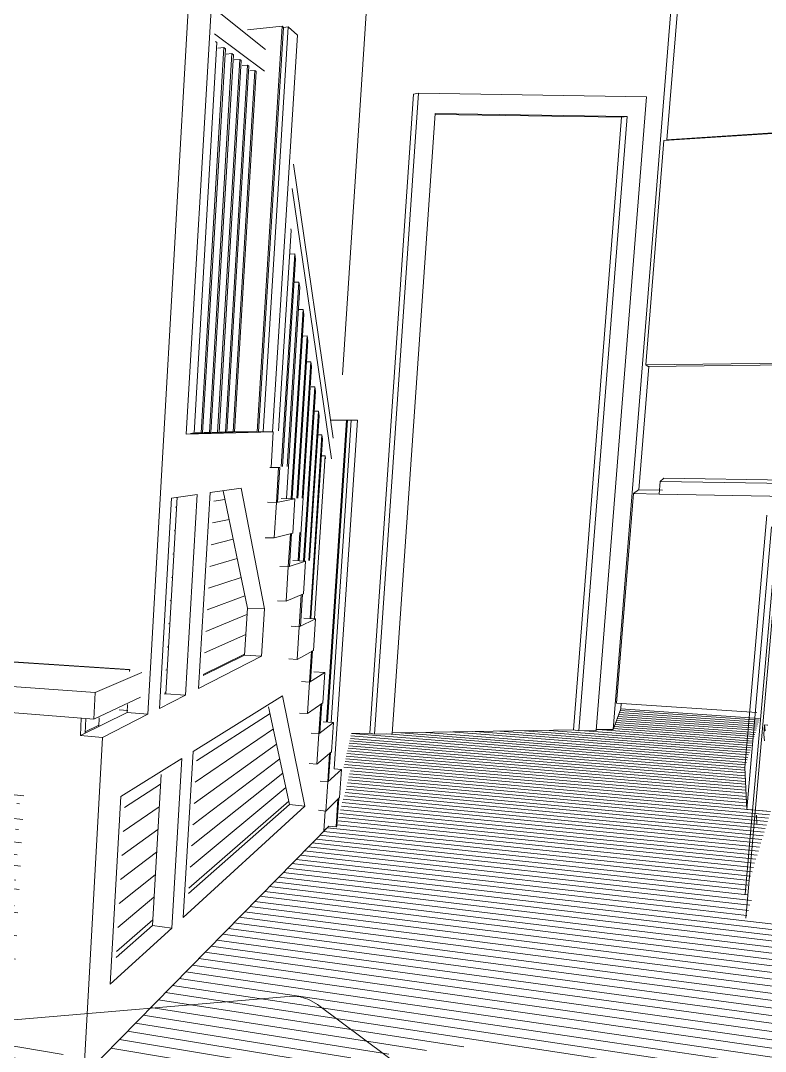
# Model space of a CAD drawing. Header units: inches. Extents: x 490.8 to 498.2, y -67.1 to -6.9.
# Drawn here: x 497.37 to 497.792, y -66.818 to -66.234 of the extents above; entities that cross this region are included whole.
import ezdxf

# ---------------------------------------------------------------- set-up
doc = ezdxf.new("R2010")
doc.units = ezdxf.units.IN
doc.header["$MEASUREMENT"] = 0
for name, color, linetype, lineweight in [('A-DOOR', 31, 'Continuous', 13), ('A-DOOR-FRAM', 31, 'Continuous', 9), ('A-FLOR', 192, 'Continuous', 13), ('A-FLOR-HRAL', 11, 'Continuous', 9), ('A-FLOR-PATT', 8, 'Continuous', 13), ('A-WALL', 113, 'Continuous', 13), ('A-WALL-PATT', 111, 'Continuous', 13), ('I-FURN', 30, 'Continuous', 9), ('I-WALL', 2, 'Continuous', 13), ('Q-CASE', 31, 'Continuous', 9), ('S-STRS', 31, 'Continuous', 9)]:
    doc.layers.add(name, color=color, linetype=linetype, lineweight=lineweight)

# ---------------------------------------------------------------- blocks, each defined once
blk = doc.blocks.new('FP_67-Living Room')
at = {"layer": 'A-FLOR-PATT', "lineweight": 9}
for p, q in [((-169.74263, -66.6252), (-169.66382, -66.63065)), ((-169.74223, -66.62415), (-169.66349, -66.62955)), ((-169.74467, -66.63069), (-169.66553, -66.63634)), ((-169.74425, -66.62956), (-169.66518, -66.63517)), ((-169.74384, -66.62845), (-169.66483, -66.63402)), ((-169.74343, -66.62736), (-169.66449, -66.63288)), ((-169.74302, -66.62627), (-169.66415, -66.63175)), ((-169.82469, -66.63705), (-169.66931, -66.64895)), ((-169.81072, -66.63683), (-169.66891, -66.64761)), ((-169.79678, -66.6366), (-169.66851, -66.64629)), ((-169.78289, -66.63638), (-169.66812, -66.64498)), ((-169.76276, -66.63662), (-169.66773, -66.6437)), ((-169.75519, -66.63594), (-169.66735, -66.64243)), ((-169.74645, -66.63535), (-169.66698, -66.64118)), ((-169.74596, -66.63416), (-169.66661, -66.63994)), ((-169.74555, -66.63299), (-169.66624, -66.63873)), ((-169.74509, -66.63183), (-169.66588, -66.63753)), ((-169.89577, -66.64227), (-169.67171, -66.6605)), ((-169.89546, -66.64089), (-169.67178, -66.65894)), ((-169.89514, -66.63953), (-169.67185, -66.65742)), ((-169.89483, -66.63819), (-169.67141, -66.65595)), ((-169.87489, -66.63842), (-169.67098, -66.65451)), ((-169.86681, -66.63772), (-169.67055, -66.65309)), ((-169.85273, -66.6375), (-169.67013, -66.65169)), ((-169.83869, -66.63727), (-169.66972, -66.65031)), ((-169.8971, -66.648), (-169.67141, -66.66695)), ((-169.89676, -66.64654), (-169.67149, -66.6653)), ((-169.89643, -66.64509), (-169.67156, -66.66367)), ((-169.8961, -66.64367), (-169.67163, -66.66207)), ((-169.89851, -66.65411), (-169.6711, -66.67383)), ((-169.89815, -66.65254), (-169.67118, -66.67206)), ((-169.89779, -66.65101), (-169.67126, -66.67033)), ((-169.89744, -66.64949), (-169.67133, -66.66862)), ((-169.89925, -66.65731), (-169.67093, -66.67744)), ((-169.89888, -66.65569), (-169.67101, -66.67562)), ((-169.89551, -66.65932), (-169.67085, -66.67929)), ((-169.8971, -66.66617), (-169.65906, -66.68808)), ((-169.8967, -66.66442), (-169.65847, -66.68615)), ((-169.89629, -66.66269), (-169.65789, -66.68425)), ((-169.8959, -66.66099), (-169.65731, -66.68238)), ((-169.89837, -66.67163), (-169.6609, -66.69408)), ((-169.89794, -66.66978), (-169.66028, -66.69204)), ((-169.89752, -66.66796), (-169.65966, -66.69005)), ((-169.90008, -66.67735), (-169.66284, -66.7004)), ((-169.89963, -66.6754), (-169.66218, -66.69825)), ((-169.89881, -66.67352), (-169.66153, -66.69615)), ((-169.90149, -66.68343), (-169.66488, -66.70707)), ((-169.90101, -66.68137), (-169.66419, -66.70481)), ((-169.90054, -66.67934), (-169.6635, -66.70258)), ((-169.90248, -66.68767), (-169.66631, -66.71173)), ((-169.90198, -66.68553), (-169.66559, -66.70938)), ((-169.91071, -66.69365), (-169.66854, -66.71905)), ((-169.90865, -66.69155), (-169.66778, -66.71656)), ((-169.90299, -66.68986), (-169.66703, -66.71412)), ((-169.91713, -66.70019), (-169.67093, -66.72681)), ((-169.91495, -66.69797), (-169.67012, -66.72417)), ((-169.91281, -66.69579), (-169.66932, -66.72158)), ((-169.92391, -66.7071), (-169.669, -66.73554)), ((-169.92161, -66.70475), (-169.66813, -66.73274)), ((-169.91935, -66.70245), (-169.67064, -66.72962)), ((-169.92865, -66.71193), (-169.67079, -66.74133)), ((-169.92626, -66.70949), (-169.66988, -66.73841)), ((-169.93359, -66.71696), (-169.52747, -66.76429)), ((-169.9311, -66.71442), (-169.55068, -66.75827)), ((-169.94137, -66.72489), (-169.40825, -66.78915)), ((-169.93872, -66.72219), (-169.52261, -66.77178)), ((-169.93613, -66.71955), (-169.52863, -66.76757)), ((-169.94682, -66.73045), (-169.41116, -66.79653)), ((-169.94407, -66.72764), (-169.40969, -66.7928)), ((-169.95251, -66.73625), (-169.41421, -66.80426)), ((-169.94964, -66.73332), (-169.41267, -66.80035)), ((-169.95845, -66.7423), (-169.41741, -66.81234)), ((-169.95545, -66.73924), (-169.41579, -66.80825)), ((-169.96152, -66.74543), (-169.41906, -66.81653)), ((-169.96786, -66.7519), (-169.42249, -66.82521)), ((-169.96466, -66.74863), (-169.42075, -66.82082)), ((-169.9745, -66.75866), (-169.42608, -66.83432)), ((-169.97115, -66.75524), (-169.42426, -66.82971)), ((-169.98146, -66.76575), (-169.42987, -66.84389)), ((-169.97794, -66.76216), (-169.42795, -66.83904)), ((-169.98506, -66.76942), (-169.43183, -66.84887)), ((-169.99252, -66.77703), (-169.43422, -66.85946)), ((-169.98874, -66.77318), (-169.43366, -66.854)), ((-169.9964, -66.78098), (-169.4348, -66.86508)), ((-170.00444, -66.78917), (-169.83117, -66.81588)), ((-170.00037, -66.78502), (-169.4354, -66.87085)), ((-170.00862, -66.79343), (-169.85227, -66.81789)), ((-170.0129, -66.7978), (-169.8736, -66.81992)), ((-170.0173, -66.80228), (-169.89517, -66.82198)), ((-170.02646, -66.81162), (-169.93906, -66.82616)), ((-170.02182, -66.80689), (-169.91699, -66.82405)), ((-170.03123, -66.81648), (-169.96139, -66.82828))]:
    blk.add_line(p, q, dxfattribs=at)
blk = doc.blocks.new('FP_75-Living Room')
at = {"layer": 'A-WALL-PATT', "lineweight": 9}
for p, q in [((-169.97298, -66.50642), (-169.96658, -66.50539)), ((-169.99467, -66.50991), (-169.99398, -66.5098)), ((-169.97372, -66.51879), (-169.96422, -66.51686)), ((-169.99544, -66.52319), (-169.99475, -66.52305)), ((-169.97446, -66.53113), (-169.96191, -66.52806)), ((-169.99621, -66.53644), (-169.99551, -66.53627)), ((-169.9752, -66.54344), (-169.95966, -66.53901)), ((-169.99698, -66.54966), (-169.99628, -66.54946)), ((-169.97593, -66.55573), (-169.95746, -66.5497)), ((-169.97667, -66.56799), (-169.95531, -66.56015)), ((-169.99774, -66.56285), (-169.99704, -66.56262)), ((-169.9774, -66.58023), (-169.95412, -66.57074)), ((-169.99851, -66.57601), (-169.99781, -66.57575)), ((-169.97813, -66.59244), (-169.95482, -66.58201)), ((-169.99927, -66.58914), (-169.99857, -66.58885)), ((-169.97886, -66.60462), (-169.95552, -66.59324)), ((-170.00003, -66.60224), (-169.99933, -66.60192)), ((-170.00079, -66.6153), (-170.00008, -66.61496)), ((-169.9827, -66.6537), (-169.94102, -66.62687)), ((-169.98342, -66.66579), (-169.93915, -66.63559)), ((-169.98414, -66.67786), (-169.93731, -66.64413)), ((-169.98486, -66.6899), (-169.93552, -66.65249)), ((-169.98558, -66.70192), (-169.93376, -66.66067)), ((-170.02357, -66.68001), (-170.00309, -66.66683)), ((-169.98629, -66.71391), (-169.93203, -66.66869)), ((-169.98701, -66.72587), (-169.93034, -66.67655)), ((-170.02434, -66.69371), (-170.00384, -66.67972)), ((-170.02511, -66.70737), (-170.00459, -66.69259)), ((-170.02588, -66.721), (-170.00533, -66.70543)), ((-170.02665, -66.7346), (-170.00608, -66.71823)), ((-170.02741, -66.74817), (-170.00682, -66.73101)), ((-170.02817, -66.7617), (-170.00756, -66.74376))]:
    blk.add_line(p, q, dxfattribs=at)
blk = doc.blocks.new('FP_76-Living Room')
at = {"layer": 'A-WALL-PATT', "lineweight": 9}
for p, q in [((-170.08459, -66.67784), (-170.08298, -66.67801)), ((-170.08533, -66.69232), (-170.08372, -66.6925)), ((-170.08606, -66.70676), (-170.08446, -66.70696)), ((-170.0868, -66.72117), (-170.0852, -66.72138)), ((-170.08753, -66.73554), (-170.08593, -66.73576)), ((-170.52514, -66.74466), (-170.05826, -66.82694)), ((-170.08826, -66.74988), (-170.08667, -66.7501)), ((-170.08899, -66.76418), (-170.0874, -66.76441))]:
    blk.add_line(p, q, dxfattribs=at)
blk = doc.blocks.new('FP_77-Living Room')
at = {"layer": 'A-WALL-PATT', "lineweight": 9}
blk.add_line((-170.04586, -66.63727), (-170.03811, -66.63349), dxfattribs=at)
blk = doc.blocks.new('FP_78-Living Room')
at = {"layer": 'A-WALL-PATT', "lineweight": 9}
for p, q in [((-170.42624, -66.35307), (-170.09201, -66.33237)), ((-170.10828, -66.34715), (-170.09269, -66.34629)), ((-170.10894, -66.36092), (-170.09337, -66.36017)), ((-170.42648, -66.3647), (-170.42552, -66.36465)), ((-170.10959, -66.37467), (-170.09405, -66.37402)), ((-170.42671, -66.37631), (-170.42576, -66.37626)), ((-170.42695, -66.38789), (-170.42599, -66.38785)), ((-170.11024, -66.38838), (-170.09472, -66.38783)), ((-170.42719, -66.39945), (-170.42623, -66.39942)), ((-170.11089, -66.40206), (-170.0954, -66.40162)), ((-170.42742, -66.41099), (-170.42647, -66.41096)), ((-170.11154, -66.4157), (-170.09607, -66.41537)), ((-170.42766, -66.42251), (-170.4267, -66.42248)), ((-170.11219, -66.42932), (-170.09674, -66.42909)), ((-170.42789, -66.434), (-170.42694, -66.43398)), ((-170.11283, -66.4429), (-170.09741, -66.44278)), ((-170.42813, -66.44547), (-170.42718, -66.44546)), ((-170.42836, -66.45692), (-170.42741, -66.45692)), ((-170.11347, -66.45646), (-170.09807, -66.45643)), ((-170.4286, -66.46834), (-170.42765, -66.46835)), ((-170.11412, -66.46998), (-170.09874, -66.47006)), ((-170.42883, -66.47974), (-170.42788, -66.47976)), ((-170.11476, -66.48347), (-170.0994, -66.48365)), ((-170.42906, -66.49113), (-170.42811, -66.49114)), ((-170.1154, -66.49692), (-170.10007, -66.49721)), ((-170.42929, -66.50248), (-170.42835, -66.50251)), ((-170.42953, -66.51382), (-170.42858, -66.51385)), ((-170.11604, -66.51035), (-170.10073, -66.51074)), ((-170.42976, -66.52513), (-170.42747, -66.52522)), ((-170.11667, -66.52375), (-170.10139, -66.52423)), ((-170.42999, -66.53643), (-170.1027, -66.55113)), ((-170.11731, -66.53711), (-170.10204, -66.5377)), ((-170.44643, -66.63557), (-170.31549, -66.64916)), ((-170.44557, -66.64667), (-170.31585, -66.66098)), ((-170.27394, -66.65348), (-170.08055, -66.67355)), ((-170.44471, -66.65777), (-170.31621, -66.67277)), ((-170.27435, -66.66555), (-170.08123, -66.68685)), ((-170.44384, -66.66885), (-170.31657, -66.68454)), ((-170.27477, -66.67761), (-170.08191, -66.70012)), ((-170.44298, -66.67993), (-170.31693, -66.69628)), ((-170.27518, -66.68964), (-170.08259, -66.71336)), ((-170.44212, -66.69101), (-170.31729, -66.708)), ((-170.44206, -66.70196), (-170.31765, -66.71969)), ((-170.27559, -66.70164), (-170.08327, -66.72657)), ((-170.44228, -66.71285), (-170.31801, -66.73136)), ((-170.276, -66.71362), (-170.08395, -66.73975)), ((-170.27641, -66.72557), (-170.08462, -66.7529)), ((-170.27682, -66.73749), (-170.08529, -66.76602))]:
    blk.add_line(p, q, dxfattribs=at)

msp = doc.modelspace()

# ---------------------------------------------------------------- linework, layer by layer
at = {"layer": 'A-DOOR', "lineweight": 9}
for p, q in [((497.71065, -66.2888), (497.60517, -66.28717)), ((497.68343, -66.63616), (497.71065, -66.2888)), ((497.58084, -66.6378), (497.68343, -66.63616))]:
    msp.add_line(p, q, dxfattribs=at)
at = {"layer": 'A-DOOR-FRAM'}
for p, q in [((497.56801, -66.638), (497.59275, -66.27565)), ((497.56801, -66.638), (497.59275, -66.27565)), ((497.59559, -66.27509), (497.57069, -66.63853)), ((497.59275, -66.27565), (497.59559, -66.27509)), ((497.72479, -66.27722), (497.59559, -66.27509)), ((497.69623, -66.63652), (497.72479, -66.27722)), ((497.5807, -66.63837), (497.60511, -66.2866)), ((497.60511, -66.2866), (497.71381, -66.28829)), ((497.71065, -66.2888), (497.60517, -66.28717)), ((497.68343, -66.63616), (497.71065, -66.2888)), ((497.71381, -66.28829), (497.68642, -66.63668)), ((497.71065, -66.2888), (497.71381, -66.28829)), ((497.68343, -66.63616), (497.68642, -66.63668)), ((497.68642, -66.63668), (497.69623, -66.63652)), ((497.56801, -66.638), (497.57069, -66.63853)), ((497.57069, -66.63853), (497.5807, -66.63837))]:
    msp.add_line(p, q, dxfattribs=at)
at = {"layer": 'A-FLOR'}
msp.add_line((497.54472, -66.6906), (497.40586, -66.83212), dxfattribs=at)
at = {"layer": 'A-FLOR-HRAL'}
for p, q in [((497.50892, -66.25037), (497.48064, -66.22785)), ((497.47984, -66.24145), (497.50818, -66.26262)), ((497.48132, -66.24646), (497.46833, -66.46781)), ((497.4723, -66.4677), (497.48519, -66.24931)), ((497.48607, -66.24995), (497.4732, -66.46767)), ((497.48132, -66.24646), (497.48054, -66.24589)), ((497.48519, -66.24931), (497.48182, -66.24963)), ((497.48607, -66.24995), (497.48519, -66.24931)), ((497.47704, -66.46757), (497.48982, -66.2527)), ((497.49067, -66.25332), (497.47792, -66.46754)), ((497.48164, -66.46744), (497.4943, -66.25599)), ((497.49512, -66.25659), (497.48249, -66.46742)), ((497.48982, -66.2527), (497.48655, -66.25301)), ((497.49067, -66.25332), (497.48982, -66.2527)), ((497.4943, -66.25599), (497.49114, -66.25628)), ((497.49512, -66.25659), (497.4943, -66.25599)), ((497.4861, -66.46732), (497.49863, -66.25917)), ((497.49943, -66.25975), (497.48692, -66.46729)), ((497.49042, -66.4672), (497.50284, -66.26225)), ((497.50361, -66.26282), (497.49121, -66.46717)), ((497.49863, -66.25917), (497.49557, -66.25945)), ((497.49943, -66.25975), (497.49863, -66.25917)), ((497.50284, -66.26225), (497.49987, -66.26252)), ((497.50361, -66.26282), (497.50284, -66.26225)), ((497.5471, -66.47076), (497.52472, -66.31542)), ((497.52386, -66.3291), (497.54634, -66.48241)), ((497.5234, -66.35293), (497.51626, -66.46651)), ((497.5234, -66.35293), (497.52327, -66.35207)), ((497.5178, -66.48681), (497.5254, -66.36626)), ((497.5254, -66.36626), (497.52305, -66.36636)), ((497.52585, -66.36929), (497.5254, -66.36626)), ((497.52585, -66.36929), (497.51844, -66.48681)), ((497.52824, -66.38516), (497.52066, -66.50471)), ((497.52117, -66.48678), (497.5278, -66.38222)), ((497.5278, -66.38222), (497.52552, -66.3823)), ((497.52824, -66.38516), (497.5278, -66.38222)), ((497.52332, -66.5047), (497.53013, -66.39771)), ((497.53055, -66.40057), (497.52392, -66.5047)), ((497.53013, -66.39771), (497.52791, -66.39777)), ((497.53055, -66.40057), (497.53013, -66.39771)), ((497.52651, -66.50469), (497.53239, -66.41276)), ((497.53239, -66.41276), (497.53024, -66.41281)), ((497.5328, -66.41554), (497.53239, -66.41276)), ((497.5328, -66.41554), (497.5271, -66.50469)), ((497.53499, -66.43008), (497.52793, -66.54)), ((497.52962, -66.5047), (497.53458, -66.42739)), ((497.53458, -66.42739), (497.53249, -66.42742)), ((497.53499, -66.43008), (497.53458, -66.42739)), ((497.53038, -66.54005), (497.53672, -66.4416)), ((497.53711, -66.44423), (497.53093, -66.54006)), ((497.53672, -66.4416), (497.53469, -66.44162)), ((497.53711, -66.44423), (497.53672, -66.4416)), ((497.53332, -66.54011), (497.5388, -66.45543)), ((497.5388, -66.45543), (497.53682, -66.45543)), ((497.53918, -66.45798), (497.5388, -66.45543)), ((497.53918, -66.45798), (497.53386, -66.54012)), ((497.469, -66.46769), (497.4723, -66.4677)), ((497.4723, -66.4677), (497.4732, -66.46767)), ((497.47386, -66.46755), (497.47704, -66.46757)), ((497.47704, -66.46757), (497.47792, -66.46754)), ((497.47856, -66.46743), (497.48164, -66.46744)), ((497.48164, -66.46744), (497.48249, -66.46742)), ((497.48311, -66.46731), (497.4861, -66.46732)), ((497.4861, -66.46732), (497.48692, -66.46729)), ((497.48752, -66.46719), (497.49042, -66.4672)), ((497.49042, -66.4672), (497.49121, -66.46717)), ((497.46752, -66.46783), (497.46833, -66.46781)), ((497.53407, -66.57277), (497.54082, -66.46888)), ((497.54119, -66.47136), (497.5346, -66.57279)), ((497.54082, -66.46888), (497.53889, -66.46887)), ((497.54119, -66.47136), (497.54082, -66.46888)), ((497.5366, -66.57287), (497.54261, -66.48076)), ((497.54261, -66.48076), (497.54094, -66.48074)), ((497.54285, -66.48238), (497.54261, -66.48076)), ((497.52736, -66.53999), (497.52837, -66.52421))]:
    msp.add_line(p, q, dxfattribs=at)
at = {"layer": 'A-WALL'}
for p, q in [((497.46652, -66.20144), (497.44215, -66.62724)), ((497.46393, -66.46848), (497.47889, -66.21191)), ((497.51324, -66.46703), (497.46393, -66.46848)), ((497.46638, -66.46804), (497.49653, -66.46719)), ((497.51197, -66.48735), (497.51324, -66.46703)), ((497.51324, -66.46703), (497.51292, -66.46703)), ((497.45562, -66.50464), (497.47016, -66.50256)), ((497.47016, -66.50256), (497.46344, -66.61639)), ((497.47077, -66.61266), (497.4774, -66.50152)), ((497.4774, -66.50152), (497.49497, -66.49901)), ((497.49854, -66.56702), (497.48485, -66.50051)), ((497.49497, -66.49901), (497.50833, -66.56751)), ((497.44873, -66.62389), (497.45562, -66.50464)), ((497.45232, -66.61558), (497.45878, -66.50424)), ((497.49689, -66.59378), (497.49854, -66.56702)), ((497.49854, -66.56702), (497.50833, -66.56751)), ((497.50833, -66.56751), (497.50665, -66.59438)), ((497.00103, -66.57302), (497.43175, -66.60193)), ((497.50665, -66.59438), (497.47077, -66.61266)), ((497.47355, -66.6052), (497.49689, -66.59378)), ((497.49689, -66.59378), (497.50665, -66.59438)), ((497.43169, -66.60301), (497.43175, -66.60193)), ((497.46344, -66.61639), (497.44873, -66.62389)), ((497.45162, -66.61593), (497.45232, -66.61558)), ((497.45232, -66.61558), (497.46344, -66.61639)), ((497.46774, -66.64829), (497.51839, -66.6168)), ((497.51839, -66.6168), (497.53115, -66.67934)), ((497.43083, -66.62505), (497.42591, -66.62467)), ((497.43038, -66.62632), (497.43064, -66.62169)), ((497.52251, -66.67849), (497.5106, -66.62308)), ((497.43038, -66.62632), (497.40388, -66.63928)), ((497.40388, -66.63928), (497.40441, -66.62944)), ((497.40699, -66.62965), (497.40654, -66.63798)), ((497.41455, -66.62934), (497.41429, -66.63419)), ((497.44215, -66.62724), (497.41641, -66.64035)), ((497.44215, -66.62724), (497.43038, -66.62632)), ((497.40388, -66.63928), (497.41641, -66.64035)), ((497.41641, -66.64035), (497.40586, -66.83212)), ((497.46213, -66.74249), (497.46774, -66.64829)), ((497.42673, -66.67379), (497.46132, -66.65228)), ((497.46132, -66.65228), (497.45565, -66.74842)), ((497.44469, -66.74694), (497.44966, -66.6613)), ((497.42075, -66.78035), (497.42673, -66.67379)), ((497.53115, -66.67934), (497.46213, -66.74249)), ((497.46525, -66.72886), (497.52251, -66.67849)), ((497.52251, -66.67849), (497.53115, -66.67934)), ((496.92574, -66.73917), (497.39412, -66.8202)), ((497.42408, -66.76508), (497.44469, -66.74694)), ((497.44469, -66.74694), (497.45565, -66.74842)), ((497.45565, -66.74842), (497.42075, -66.78035))]:
    msp.add_line(p, q, dxfattribs=at)
at = {"layer": 'I-FURN'}
for p, q in [((497.78076, -66.72928), (497.80336, -66.47111)), ((497.78121, -66.74276), (497.80499, -66.47171)), ((497.79176, -66.63328), (497.79128, -66.6387)), ((497.79176, -66.63328), (497.79216, -66.63668)), ((497.79167, -66.64221), (497.79128, -66.6387)), ((497.78745, -66.68929), (497.78711, -66.68445)), ((497.17121, -66.81719), (497.52189, -66.78727)), ((497.53828, -66.79173), (497.59275, -66.83234))]:
    msp.add_line(p, q, dxfattribs=at)
for points in [[(497.79356, -66.63342, 0), (497.79336, -66.63341, 0), (497.79176, -66.63328, 0)], [(497.53829, -66.79173, 0), (497.53349, -66.78897, 0), (497.52848, -66.78746, 0), (497.52502, -66.78714, 0), (497.52216, -66.78734, 0)]]:
    msp.add_polyline3d(points, dxfattribs=at)
at = {"layer": 'I-WALL'}
for p, q in [((497.70587, -66.6358), (497.74508, -66.14751)), ((497.57061, -66.15827), (497.55244, -66.43471)), ((497.73643, -66.30154), (497.74701, -66.17028)), ((498.14194, -66.27521), (497.7362, -66.30159)), ((497.60517, -66.28717), (497.71065, -66.2888)), ((497.71065, -66.2888), (497.68343, -66.63616)), ((497.72044, -66.49993), (497.72607, -66.43003)), ((497.70587, -66.6358), (497.7102, -66.62415)), ((497.71046, -66.62103), (497.7102, -66.62415)), ((497.7102, -66.62415), (497.78895, -66.62955)), ((497.69639, -66.63595), (497.70587, -66.6358)), ((497.55761, -66.63817), (497.56801, -66.638))]:
    msp.add_line(p, q, dxfattribs=at)
at = {"layer": 'Q-CASE'}
for p, q in [((497.49868, -66.23919), (497.51836, -66.23721)), ((497.50415, -66.46721), (497.51836, -66.23721)), ((497.51909, -66.23785), (497.50491, -66.46719)), ((497.50746, -66.4672), (497.52171, -66.23759)), ((497.51836, -66.23721), (497.51909, -66.23785)), ((497.51909, -66.23785), (497.52171, -66.23759)), ((497.52171, -66.23759), (497.5269, -66.2422)), ((497.5269, -66.2422), (497.51284, -66.46704)), ((497.73466, -66.30197), (498.1402, -66.27565)), ((497.72443, -66.42914), (497.73466, -66.30197)), ((498.12317, -66.42414), (497.72443, -66.42914)), ((497.72585, -66.43006), (498.12472, -66.42521)), ((497.72443, -66.42914), (497.72585, -66.43006)), ((497.5435, -66.63163), (497.55481, -66.46053)), ((497.55531, -66.46053), (497.54399, -66.63166)), ((497.54603, -66.46053), (497.55481, -66.46053)), ((497.54607, -66.63182), (497.55743, -66.46053)), ((497.56099, -66.46052), (497.54782, -66.65811)), ((497.55481, -66.46053), (497.55531, -66.46053)), ((497.55531, -66.46053), (497.55743, -66.46053)), ((497.55743, -66.46053), (497.56099, -66.46052)), ((497.50415, -66.46721), (497.49126, -66.46717)), ((497.50746, -66.4672), (497.50491, -66.46719)), ((497.51284, -66.46704), (497.50746, -66.4672)), ((497.73192, -66.50247), (497.7325, -66.49535)), ((497.73457, -66.49344), (497.7325, -66.49535)), ((497.7325, -66.49535), (497.82078, -66.49666)), ((497.82305, -66.49468), (497.73457, -66.49344)), ((497.70789, -66.6209), (497.71743, -66.50215)), ((497.72022, -66.49995), (497.71743, -66.50215)), ((497.71743, -66.50215), (497.73197, -66.5024)), ((497.73395, -66.50018), (497.72022, -66.49995)), ((497.82013, -66.50403), (497.73192, -66.50247)), ((497.78059, -66.65742), (497.79304, -66.51428)), ((497.78168, -66.68118), (497.79566, -66.52095)), ((497.43205, -66.6021), (497.01097, -66.5738)), ((496.93095, -66.57934), (497.41226, -66.61492)), ((497.41144, -66.63001), (496.93081, -66.59102)), ((497.41226, -66.61492), (497.4387, -66.60348)), ((497.41226, -66.61492), (497.41144, -66.63001)), ((497.4379, -66.61747), (497.41144, -66.63001)), ((497.78728, -66.62625), (497.70789, -66.6209)), ((497.78168, -66.68118), (497.78059, -66.65742)), ((497.54198, -66.69338), (497.54273, -66.68211)), ((497.79512, -66.68238), (497.78168, -66.68118)), ((497.54472, -66.6906), (497.54198, -66.69338))]:
    msp.add_line(p, q, dxfattribs=at)
at = {"layer": 'S-STRS'}
for p, q in [((497.51622, -66.48742), (497.51121, -66.48736)), ((497.51193, -66.48728), (497.51693, -66.48735)), ((497.51622, -66.48742), (497.51499, -66.50709)), ((497.5157, -66.50695), (497.51693, -66.48735)), ((497.51693, -66.48735), (497.51622, -66.48742)), ((497.51499, -66.50709), (497.50999, -66.50698)), ((497.50999, -66.50698), (497.51499, -66.50709)), ((497.51499, -66.50709), (497.51372, -66.5273)), ((497.51499, -66.50709), (497.52548, -66.50514)), ((497.51499, -66.50709), (497.5157, -66.50695)), ((497.52548, -66.50514), (497.51767, -66.50498)), ((497.52425, -66.52453), (497.52548, -66.50514)), ((497.52425, -66.52453), (497.51372, -66.5273)), ((497.52292, -66.52488), (497.52172, -66.54371)), ((497.52239, -66.54349), (497.52359, -66.5247)), ((497.52359, -66.5247), (497.52292, -66.52488)), ((497.51372, -66.5273), (497.50873, -66.52715)), ((497.5169, -66.54353), (497.52172, -66.54371)), ((497.52172, -66.54371), (497.5169, -66.54353)), ((497.52172, -66.54371), (497.52049, -66.56308)), ((497.52172, -66.54371), (497.53156, -66.54039)), ((497.52172, -66.54371), (497.52239, -66.54349)), ((497.53156, -66.54039), (497.52433, -66.54013)), ((497.53036, -66.559), (497.53156, -66.54039)), ((497.53036, -66.559), (497.52049, -66.56308)), ((497.52912, -66.55952), (497.52795, -66.57759)), ((497.52858, -66.57729), (497.52974, -66.55926)), ((497.52974, -66.55926), (497.52912, -66.55952)), ((497.52049, -66.56308), (497.51568, -66.56285)), ((497.5372, -66.57311), (497.53049, -66.57277)), ((497.5233, -66.57735), (497.52795, -66.57759)), ((497.52795, -66.57759), (497.5233, -66.57735)), ((497.52795, -66.57759), (497.52675, -66.59618)), ((497.52795, -66.57759), (497.5372, -66.57311)), ((497.52795, -66.57759), (497.52858, -66.57729)), ((497.53603, -66.591), (497.5372, -66.57311)), ((497.52675, -66.59618), (497.52211, -66.59589)), ((497.53603, -66.591), (497.52675, -66.59618)), ((497.53486, -66.59165), (497.53373, -66.60902)), ((497.53432, -66.60865), (497.53545, -66.59132)), ((497.53545, -66.59132), (497.53486, -66.59165)), ((497.53373, -66.60902), (497.54244, -66.60354)), ((497.54244, -66.60354), (497.5362, -66.60314)), ((497.54131, -66.62076), (497.54244, -66.60354)), ((497.52923, -66.60872), (497.53373, -66.60902)), ((497.53373, -66.60902), (497.52923, -66.60872)), ((497.53373, -66.60902), (497.53257, -66.62689)), ((497.53373, -66.60902), (497.53432, -66.60865)), ((497.54131, -66.62076), (497.53257, -66.62689)), ((497.54021, -66.62154), (497.53911, -66.63826)), ((497.53966, -66.63784), (497.54076, -66.62115)), ((497.54076, -66.62115), (497.54021, -66.62154)), ((497.53257, -66.62689), (497.52808, -66.62655)), ((497.53911, -66.63826), (497.54734, -66.63193)), ((497.54734, -66.63193), (497.54151, -66.63148)), ((497.54623, -66.64853), (497.54734, -66.63193)), ((497.53475, -66.63791), (497.53911, -66.63826)), ((497.53911, -66.63826), (497.53475, -66.63791)), ((497.53911, -66.63826), (497.53797, -66.65546)), ((497.53911, -66.63826), (497.53966, -66.63784)), ((497.54623, -66.64853), (497.53797, -66.65546)), ((497.54519, -66.64941), (497.54412, -66.66553)), ((497.54464, -66.66505), (497.54571, -66.64897)), ((497.54571, -66.64897), (497.54519, -66.64941)), ((497.53797, -66.65546), (497.53363, -66.65508)), ((497.54412, -66.66553), (497.55191, -66.65847)), ((497.55191, -66.65847), (497.54782, -66.65811)), ((497.55084, -66.67449), (497.55191, -66.65847)), ((497.5399, -66.66514), (497.54412, -66.66553)), ((497.54412, -66.66553), (497.5399, -66.66514)), ((497.54412, -66.66553), (497.54302, -66.68211)), ((497.54412, -66.66553), (497.54464, -66.66505)), ((497.55084, -66.67449), (497.54302, -66.68211)), ((497.54985, -66.67546), (497.54881, -66.69102)), ((497.5493, -66.6905), (497.55034, -66.67497)), ((497.55034, -66.67497), (497.54985, -66.67546)), ((497.54302, -66.68211), (497.53881, -66.68169)), ((497.54881, -66.69102), (497.54472, -66.6906)), ((497.54881, -66.69102), (497.5493, -66.6905))]:
    msp.add_line(p, q, dxfattribs=at)

# ---------------------------------------------------------------- block references
at = {"layer": 'A-FLOR', "lineweight": 9}
msp.add_blockref('FP_67-Living Room', (667.45244, 0), dxfattribs=at)
at = {"layer": 'A-WALL', "lineweight": 9}
for name in ['FP_78-Living Room', 'FP_75-Living Room', 'FP_77-Living Room', 'FP_76-Living Room']:
    msp.add_blockref(name, (667.45244, 0), dxfattribs=at)

doc.saveas('drawing.dxf')
